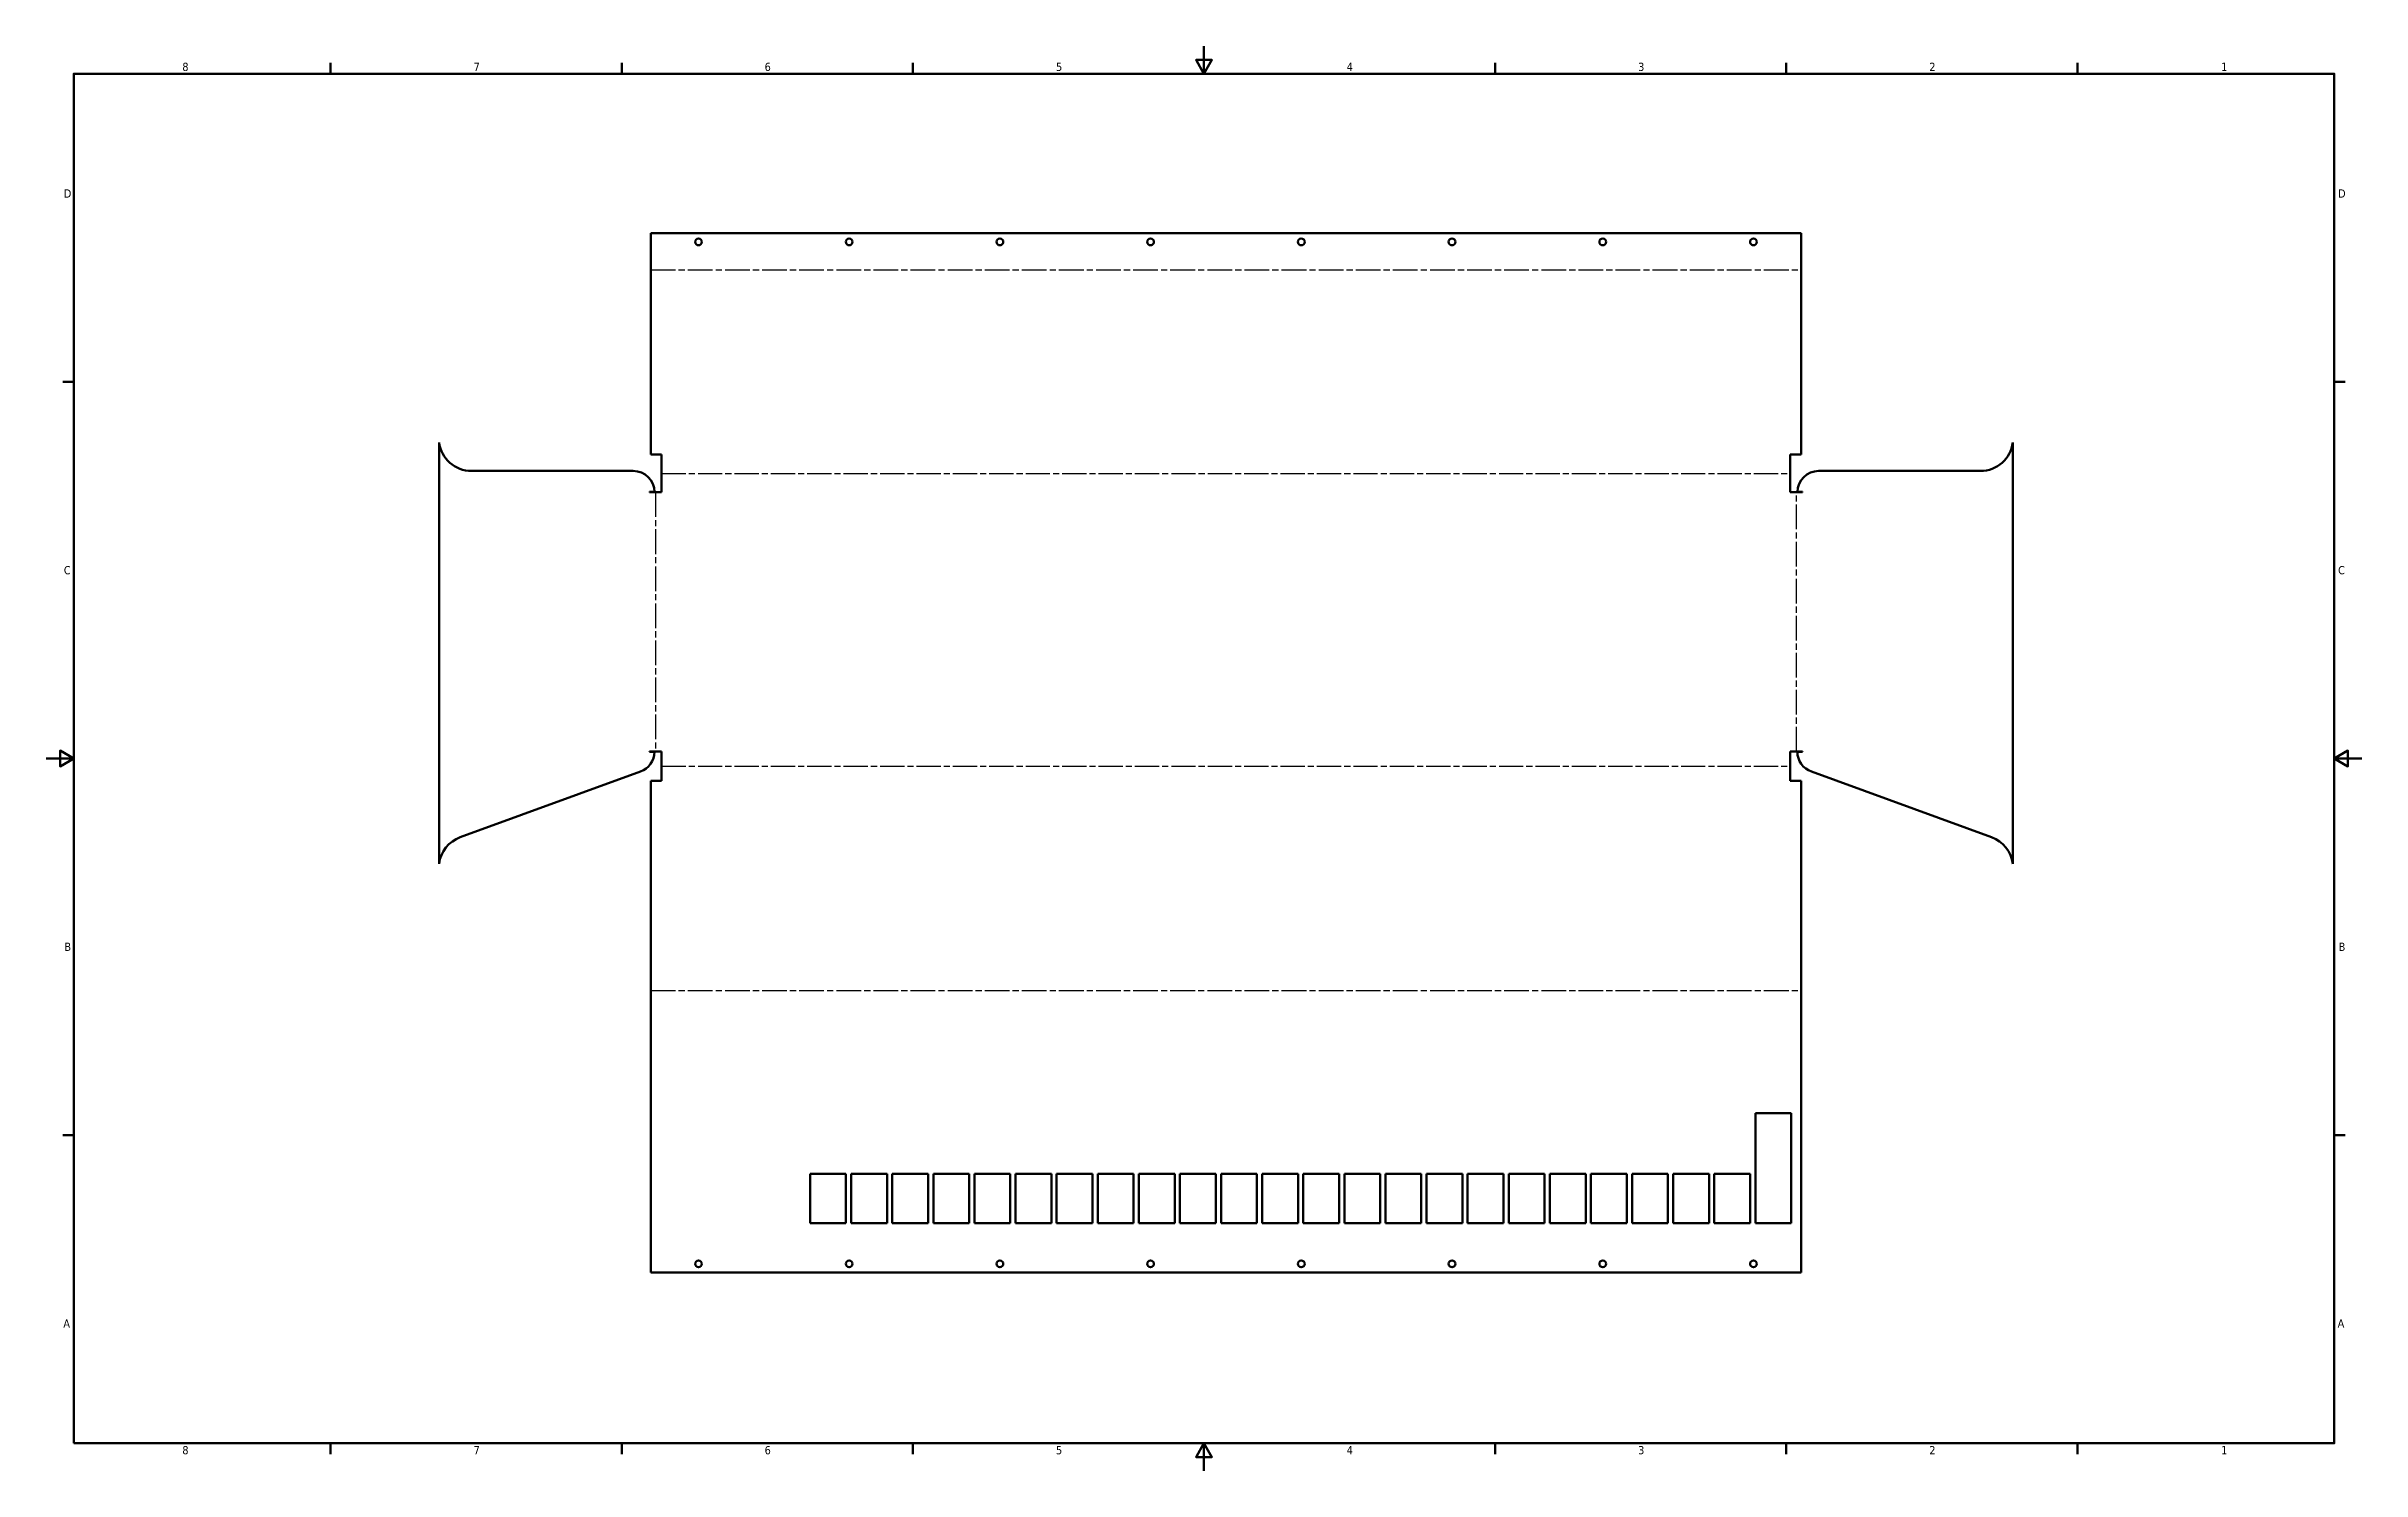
# Model space of a CAD drawing. Header units: millimetres. Extents: x 3 to 861, y 15 to 544.
import ezdxf

# ---------------------------------------------------------------- set-up
doc = ezdxf.new("R2010")
doc.units = ezdxf.units.MM
doc.linetypes.add('CHAIN', pattern=[0.7087, 0.4724, -0.0591, 0.1181, -0.0591])
for name, color, linetype, lineweight in [('Bend Centerline (ANSI)', 7, 'CHAIN', 25), ('Border (ANSI)', 7, 'Continuous', 70), ('Visible (ANSI)', 7, 'Continuous', 50)]:
    doc.layers.add(name, color=color, linetype=linetype, lineweight=lineweight)
doc.styles.add('Note Text (ANSI)', font='tahoma.ttf')

# ---------------------------------------------------------------- blocks, each defined once
blk = doc.blocks.new('Borders Default Border')
at = {"layer": 'Border (ANSI)'}
for p, q in [((107.95, 533.4), (107.95, 537.46)), ((215.9, 533.4), (215.9, 537.46)), ((323.85, 533.4), (323.85, 537.46)), ((539.75, 533.4), (539.75, 537.46)), ((647.7, 533.4), (647.7, 537.46)), ((755.65, 533.4), (755.65, 537.46)), ((12.7, 419.1), (8.64, 419.1)), ((850.9, 419.1), (854.96, 419.1)), ((12.7, 139.7), (8.64, 139.7)), ((850.9, 139.7), (854.96, 139.7)), ((107.95, 25.4), (107.95, 21.34)), ((215.9, 25.4), (215.9, 21.34)), ((323.85, 25.4), (323.85, 21.34)), ((539.75, 25.4), (539.75, 21.34)), ((647.7, 25.4), (647.7, 21.34)), ((755.65, 25.4), (755.65, 21.34))]:
    blk.add_line(p, q, dxfattribs=at)
at = {"layer": 'Border (ANSI)', "flags": 128}
for points in [[(431.8, 543.56), (431.8, 533.4), (428.87, 538.48), (434.73, 538.48), (431.8, 533.4)], [(12.7, 25.4), (12.7, 533.4), (850.9, 533.4), (850.9, 25.4), (12.7, 25.4)], [(2.54, 279.4), (12.7, 279.4), (7.62, 282.33), (7.62, 276.47), (12.7, 279.4)], [(861.06, 279.4), (850.9, 279.4), (855.98, 282.33), (855.98, 276.47), (850.9, 279.4)], [(431.8, 15.24), (431.8, 25.4), (428.87, 20.32), (434.73, 20.32), (431.8, 25.4)]]:
    blk.add_lwpolyline(points, dxfattribs=at)
at = {"layer": 'Border (ANSI)', "char_height": 3.05, "attachment_point": 7, "style": 'Note Text (ANSI)'}
for s, insert in [('8', (52.98, 534.35)), ('7', (160.98, 534.42)), ('6', (268.9, 534.35)), ('5', (376.93, 534.35)), ('4', (484.71, 534.42)), ('3', (592.78, 534.35)), ('2', (700.75, 534.42)), ('1', (808.94, 534.42)), ('D', (9.04, 487.43)), ('D', (852.32, 487.43)), ('C', (9.04, 347.67)), ('C', (852.32, 347.67)), ('B', (9.23, 208.03)), ('B', (852.51, 208.03)), ('A', (8.86, 68.33)), ('A', (852.14, 68.33)), ('8', (52.98, 21.27)), ('7', (160.98, 21.34)), ('6', (268.9, 21.27)), ('5', (376.93, 21.27)), ('4', (484.71, 21.34)), ('3', (592.78, 21.27)), ('2', (700.75, 21.34)), ('1', (808.94, 21.34))]:
    blk.add_mtext(s, dxfattribs=dict(at, insert=insert))

msp = doc.modelspace()

# ---------------------------------------------------------------- linework, layer by layer
at = {"layer": 'Bend Centerline (ANSI)', "ltscale": 19.413101}
for p, q in [((226.69, 460.64), (653.19, 460.64)), ((226.69, 193.33), (653.19, 193.33))]:
    msp.add_line(p, q, dxfattribs=at)
at = {"layer": 'Bend Centerline (ANSI)', "ltscale": 19.391224}
for p, q in [((228.43, 378.15), (228.43, 281.95)), ((651.45, 281.95), (651.45, 378.15))]:
    msp.add_line(p, q, dxfattribs=at)
at = {"layer": 'Bend Centerline (ANSI)', "ltscale": 19.048964}
for p, q in [((230.69, 385.12), (649.19, 385.12)), ((230.69, 276.53), (649.19, 276.53))]:
    msp.add_line(p, q, dxfattribs=at)
at = {"layer": 'Visible (ANSI)'}
for p, q in [((226.69, 474.19), (653.19, 474.19)), ((226.69, 392.1), (226.69, 474.19)), ((653.19, 474.19), (653.19, 392.1)), ((148.17, 396.6), (148.17, 240.38)), ((731.71, 396.6), (731.71, 240.38)), ((226.69, 392.1), (230.69, 392.1)), ((230.69, 392.1), (230.69, 378.15)), ((649.19, 392.1), (653.19, 392.1)), ((649.19, 378.15), (649.19, 392.1)), ((220.17, 386.05), (160.17, 386.05)), ((226.17, 378.25), (226.17, 378.15)), ((228.07, 378.25), (226.17, 378.25)), ((226.17, 378.15), (230.69, 378.15)), ((649.19, 378.15), (653.71, 378.15)), ((651.81, 378.25), (653.71, 378.25)), ((653.71, 378.25), (653.71, 378.15)), ((719.71, 386.05), (659.71, 386.05)), ((226.17, 281.85), (226.17, 281.95)), ((230.69, 281.95), (226.17, 281.95)), ((228.07, 281.85), (226.17, 281.85)), ((230.69, 281.95), (230.69, 271.1)), ((649.19, 271.1), (649.19, 281.95)), ((653.71, 281.95), (649.19, 281.95)), ((653.71, 281.85), (651.81, 281.85)), ((653.71, 281.95), (653.71, 281.85)), ((156.03, 250.2), (222.87, 274.53)), ((226.69, 271.1), (230.69, 271.1)), ((226.69, 88.8), (226.69, 271.1)), ((649.19, 271.1), (653.19, 271.1)), ((653.19, 271.1), (653.19, 88.8)), ((723.85, 250.2), (657.01, 274.53)), ((636.24, 147.9), (649.54, 147.9)), ((636.24, 107.1), (636.24, 147.9)), ((649.54, 147.9), (649.54, 107.1)), ((285.72, 125.4), (299.02, 125.4)), ((285.72, 107.1), (285.72, 125.4)), ((299.02, 125.4), (299.02, 107.1)), ((300.96, 125.4), (314.26, 125.4)), ((300.96, 107.1), (300.96, 125.4)), ((314.26, 125.4), (314.26, 107.1)), ((316.2, 125.4), (329.5, 125.4)), ((316.2, 107.1), (316.2, 125.4)), ((329.5, 125.4), (329.5, 107.1)), ((331.44, 125.4), (344.74, 125.4)), ((331.44, 107.1), (331.44, 125.4)), ((344.74, 125.4), (344.74, 107.1)), ((346.68, 125.4), (359.98, 125.4)), ((346.68, 107.1), (346.68, 125.4)), ((359.98, 125.4), (359.98, 107.1)), ((361.92, 125.4), (375.22, 125.4)), ((361.92, 107.1), (361.92, 125.4)), ((375.22, 125.4), (375.22, 107.1)), ((377.16, 125.4), (390.46, 125.4)), ((377.16, 107.1), (377.16, 125.4)), ((390.46, 125.4), (390.46, 107.1)), ((392.4, 125.4), (405.7, 125.4)), ((392.4, 107.1), (392.4, 125.4)), ((405.7, 125.4), (405.7, 107.1)), ((407.64, 125.4), (420.94, 125.4)), ((407.64, 107.1), (407.64, 125.4)), ((420.94, 125.4), (420.94, 107.1)), ((422.88, 125.4), (436.18, 125.4)), ((422.88, 107.1), (422.88, 125.4)), ((436.18, 125.4), (436.18, 107.1)), ((438.12, 125.4), (451.42, 125.4)), ((438.12, 107.1), (438.12, 125.4)), ((451.42, 125.4), (451.42, 107.1)), ((453.36, 125.4), (466.66, 125.4)), ((453.36, 107.1), (453.36, 125.4)), ((466.66, 125.4), (466.66, 107.1)), ((468.6, 125.4), (481.9, 125.4)), ((468.6, 107.1), (468.6, 125.4)), ((481.9, 125.4), (481.9, 107.1)), ((483.84, 125.4), (497.14, 125.4)), ((483.84, 107.1), (483.84, 125.4)), ((497.14, 125.4), (497.14, 107.1)), ((499.08, 125.4), (512.38, 125.4)), ((499.08, 107.1), (499.08, 125.4)), ((512.38, 125.4), (512.38, 107.1)), ((514.32, 125.4), (527.62, 125.4)), ((514.32, 107.1), (514.32, 125.4)), ((527.62, 125.4), (527.62, 107.1)), ((529.56, 125.4), (542.86, 125.4)), ((529.56, 107.1), (529.56, 125.4)), ((542.86, 125.4), (542.86, 107.1)), ((544.8, 125.4), (558.1, 125.4)), ((544.8, 107.1), (544.8, 125.4)), ((558.1, 125.4), (558.1, 107.1)), ((560.04, 125.4), (573.34, 125.4)), ((560.04, 107.1), (560.04, 125.4)), ((573.34, 125.4), (573.34, 107.1)), ((575.28, 125.4), (588.58, 125.4)), ((575.28, 107.1), (575.28, 125.4)), ((588.58, 125.4), (588.58, 107.1)), ((590.52, 125.4), (603.82, 125.4)), ((590.52, 107.1), (590.52, 125.4)), ((603.82, 125.4), (603.82, 107.1)), ((605.76, 125.4), (619.06, 125.4)), ((605.76, 107.1), (605.76, 125.4)), ((619.06, 125.4), (619.06, 107.1)), ((621, 125.4), (634.3, 125.4)), ((621, 107.1), (621, 125.4)), ((634.3, 125.4), (634.3, 107.1)), ((299.02, 107.1), (285.72, 107.1)), ((314.26, 107.1), (300.96, 107.1)), ((329.5, 107.1), (316.2, 107.1)), ((344.74, 107.1), (331.44, 107.1)), ((359.98, 107.1), (346.68, 107.1)), ((375.22, 107.1), (361.92, 107.1)), ((390.46, 107.1), (377.16, 107.1)), ((405.7, 107.1), (392.4, 107.1)), ((420.94, 107.1), (407.64, 107.1)), ((436.18, 107.1), (422.88, 107.1)), ((451.42, 107.1), (438.12, 107.1)), ((466.66, 107.1), (453.36, 107.1)), ((481.9, 107.1), (468.6, 107.1)), ((497.14, 107.1), (483.84, 107.1)), ((512.38, 107.1), (499.08, 107.1)), ((527.62, 107.1), (514.32, 107.1)), ((542.86, 107.1), (529.56, 107.1)), ((558.1, 107.1), (544.8, 107.1)), ((573.34, 107.1), (560.04, 107.1)), ((588.58, 107.1), (575.28, 107.1)), ((603.82, 107.1), (590.52, 107.1)), ((619.06, 107.1), (605.76, 107.1)), ((634.3, 107.1), (621, 107.1)), ((649.54, 107.1), (636.24, 107.1)), ((653.19, 88.8), (226.69, 88.8))]:
    msp.add_line(p, q, dxfattribs=at)
for centre in [(244.36, 471.01), (300.24, 471.01), (356.12, 471.01), (412, 471.01), (467.88, 471.01), (523.76, 471.01), (579.64, 471.01), (635.52, 471.01), (244.36, 91.97), (300.24, 91.97), (356.12, 91.97), (412, 91.97), (467.88, 91.97), (523.76, 91.97), (579.64, 91.97), (635.52, 91.97)]:
    msp.add_circle(centre, 1.25, dxfattribs=at)
for centre, radius, start, end in [((160.17, 398.15), 12.1, 187.37131, 270), ((719.71, 398.15), 12.1, 270, 352.62869), ((220.17, 378.15), 7.9, 0.76888, 90), ((659.71, 378.15), 7.9, 90, 179.23112), ((220.17, 281.95), 7.9, 290, 359.27472), ((659.71, 281.95), 7.9, 180.72528, 250), ((160.17, 238.83), 12.1, 110, 172.62869), ((719.71, 238.83), 12.1, 7.37131, 70)]:
    msp.add_arc(centre, radius, start, end, dxfattribs=at)

# ---------------------------------------------------------------- block references
msp.add_blockref('Borders Default Border', (0, 0))

doc.saveas('drawing.dxf')
